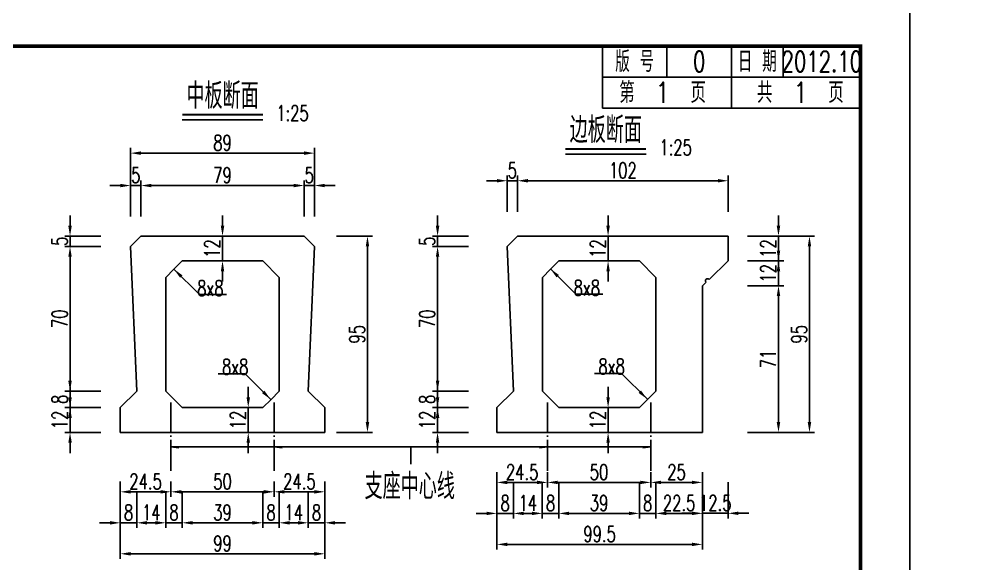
# Model space of a CAD drawing. Header units: millimetres. Extents: x -51 to 12129, y -1309 to -715.
# Drawn here: x 5236.8 to 5424.4, y -1121.9 to -1016.5 of the extents above; entities that cross this region are included whole.
import ezdxf
from ezdxf.enums import TextEntityAlignment as Align

# ---------------------------------------------------------------- set-up
doc = ezdxf.new("R2010")
doc.units = ezdxf.units.MM
doc.header["$LTSCALE"] = 0.25
doc.linetypes.add('ACAD_ISO04W100', pattern=[30, 24, -3, 0, -3])
for name, color, linetype in [('中心线', 3, 'ACAD_ISO04W100'), ('图框', 7, 'Continuous'), ('文字', 7, 'Continuous'), ('标注', 4, 'Continuous'), ('次轮廓线', 7, 'Continuous'), ('轮廓线', 1, 'Continuous')]:
    doc.layers.add(name, color=color, linetype=linetype)
doc.styles.get("Standard").update_dxf_attribs({"font": 'simplex1.shx', "width": 0.7, "bigfont": 'hztxt.shx'})
doc.dimstyles.get("Standard").update_dxf_attribs({"dimscale": 0, "dimtxt": 3, "dimasz": 2, "dimexe": 1, "dimexo": 1, "dimgap": 0.5, "dimtad": 1, "dimdec": 1, "dimzin": 9, "dimdsep": 46, "dimtxsty": 'Standard', "dimcen": 0.5, "dimclrd": 256, "dimclre": 256, "dimclrt": 256, "dimadec": 1, "dimazin": 2, "dimtfac": 1, "dimtdec": 1, "dimtix": 1, "dimtmove": 2, "dimatfit": 3, "dimfxl": 0, "dimtolj": 1, "dimtzin": 0, "dimlwd": -1, "dimlwe": -1, "dimarcsym": 0})
doc.dimstyles.new('比例1：10', dxfattribs={"dimtxt": 3, "dimasz": 2, "dimexe": 1, "dimexo": 2, "dimgap": 0.5, "dimtad": 1, "dimzin": 13, "dimdsep": 46, "dimtxsty": 'Standard', "dimcen": -0.09, "dimclrd": 256, "dimclre": 256, "dimclrt": 7, "dimaunit": 1, "dimadec": 0, "dimazin": 0, "dimtfac": 0.0005, "dimtix": 1, "dimtmove": 2, "dimatfit": 0, "dimldrblk": 'DIM', "dimfxl": 0, "dimtolj": 1, "dimtzin": 13, "dimarcsym": 0})
doc.dimstyles.new('比例：1：25', dxfattribs={"dimscale": 0, "dimtxt": 3, "dimasz": 2, "dimexe": 1, "dimexo": 1, "dimgap": 0.5, "dimtad": 1, "dimdec": 1, "dimlfac": 2.5, "dimzin": 9, "dimdsep": 46, "dimtxsty": 'Standard', "dimcen": 0.5, "dimclrd": 256, "dimclre": 256, "dimclrt": 256, "dimadec": 1, "dimazin": 2, "dimtfac": 1, "dimtdec": 1, "dimtix": 1, "dimtmove": 2, "dimatfit": 3, "dimfxl": 0, "dimtolj": 1, "dimtzin": 0, "dimlwd": -1, "dimlwe": -1, "dimarcsym": 0})

# ---------------------------------------------------------------- blocks, each defined once
blk = doc.blocks.new('*D1290')
at = {"layer": 'Defpoints', "color": 0}
for p in [(5276.17, -1058.45), (5276.17, -1096.45), (5304.24, -1096.45)]:
    blk.add_point(p, dxfattribs=at)
at = {"layer": '标注'}
for p, q in [((5298.24, -1058.45), (5305.24, -1058.45)), ((5304.24, -1060.45), (5304.24, -1094.45)), ((5298.24, -1096.45), (5305.24, -1096.45))]:
    blk.add_line(p, q, dxfattribs=at)
for points in [[(5303.91, -1060.45), (5304.58, -1060.45), (5304.24, -1058.45)], [(5303.91, -1094.45), (5304.58, -1094.45), (5304.24, -1096.45)]]:
    blk.add_solid(points, dxfattribs=at)
at = {"layer": '标注', "insert": (5302.24, -1077.45), "char_height": 3, "attachment_point": 5, "rotation": 90}
blk.add_mtext('\\A1;95', dxfattribs=at)
blk = doc.blocks.new('*D1291')
at = {"layer": 'Defpoints', "color": 0}
for p in [(5273.6, -1058.45), (5276.17, -1058.45), (5273.6, -1063.25)]:
    blk.add_point(p, dxfattribs=at)
at = {"layer": '标注'}
for p, q in [((5276.17, -1056.45), (5276.17, -1054.45)), ((5274.6, -1058.45), (5277.17, -1058.45)), ((5276.17, -1063.25), (5276.17, -1058.45)), ((5274.6, -1063.25), (5277.17, -1063.25)), ((5276.17, -1065.25), (5276.17, -1067.25))]:
    blk.add_line(p, q, dxfattribs=at)
for points in [[(5275.84, -1056.45), (5276.5, -1056.45), (5276.17, -1058.45)], [(5275.84, -1065.25), (5276.5, -1065.25), (5276.17, -1063.25)]]:
    blk.add_solid(points, dxfattribs=at)
at = {"layer": '标注', "insert": (5274.17, -1060.85), "char_height": 3, "attachment_point": 5, "rotation": 90}
blk.add_mtext('\\A1;12', dxfattribs=at)
blk = doc.blocks.new('*D1292')
at = {"layer": 'Defpoints', "color": 0}
for p in [(5278.06, -1091.65), (5278.06, -1096.45), (5281.15, -1096.45)]:
    blk.add_point(p, dxfattribs=at)
at = {"layer": '标注'}
for p, q in [((5281.15, -1089.65), (5281.15, -1087.65)), ((5279.06, -1091.65), (5282.15, -1091.65)), ((5281.15, -1091.65), (5281.15, -1096.45)), ((5279.06, -1096.45), (5282.15, -1096.45)), ((5281.15, -1098.45), (5281.15, -1100.45))]:
    blk.add_line(p, q, dxfattribs=at)
for points in [[(5280.82, -1089.65), (5281.49, -1089.65), (5281.15, -1091.65)], [(5280.82, -1098.45), (5281.49, -1098.45), (5281.15, -1096.45)]]:
    blk.add_solid(points, dxfattribs=at)
at = {"layer": '标注', "insert": (5279.15, -1094.05), "char_height": 3, "attachment_point": 5, "rotation": 90}
blk.add_mtext('\\A1;12', dxfattribs=at)
blk = doc.blocks.new('*D1293')
at = {"layer": 'Defpoints', "color": 0}
for p in [(5348.28, -1058.45), (5350.85, -1058.45), (5348.28, -1063.25)]:
    blk.add_point(p, dxfattribs=at)
at = {"layer": '标注'}
for p, q in [((5350.85, -1056.45), (5350.85, -1054.45)), ((5349.28, -1058.45), (5351.85, -1058.45)), ((5350.85, -1063.25), (5350.85, -1058.45)), ((5349.28, -1063.25), (5351.85, -1063.25)), ((5350.85, -1065.25), (5350.85, -1067.25))]:
    blk.add_line(p, q, dxfattribs=at)
for points in [[(5350.52, -1056.45), (5351.19, -1056.45), (5350.85, -1058.45)], [(5350.52, -1065.25), (5351.19, -1065.25), (5350.85, -1063.25)]]:
    blk.add_solid(points, dxfattribs=at)
at = {"layer": '标注', "insert": (5348.85, -1060.85), "char_height": 3, "attachment_point": 5, "rotation": 90}
blk.add_mtext('\\A1;12', dxfattribs=at)
blk = doc.blocks.new('*D1294')
at = {"layer": 'Defpoints', "color": 0}
for p in [(5347.76, -1091.65), (5347.76, -1096.45), (5350.85, -1096.45)]:
    blk.add_point(p, dxfattribs=at)
at = {"layer": '标注'}
for p, q in [((5350.85, -1089.65), (5350.85, -1087.65)), ((5348.76, -1091.65), (5351.85, -1091.65)), ((5350.85, -1091.65), (5350.85, -1096.45)), ((5348.76, -1096.45), (5351.85, -1096.45)), ((5350.85, -1098.45), (5350.85, -1100.45))]:
    blk.add_line(p, q, dxfattribs=at)
for points in [[(5350.52, -1089.65), (5351.19, -1089.65), (5350.85, -1091.65)], [(5350.52, -1098.45), (5351.19, -1098.45), (5350.85, -1096.45)]]:
    blk.add_solid(points, dxfattribs=at)
at = {"layer": '标注', "insert": (5348.85, -1094.05), "char_height": 3, "attachment_point": 5, "rotation": 90}
blk.add_mtext('\\A1;12', dxfattribs=at)
blk = doc.blocks.new('*D1295')
at = {"layer": 'Defpoints', "color": 0}
for p in [(5374.11, -1058.45), (5369.11, -1096.45), (5389.86, -1096.45)]:
    blk.add_point(p, dxfattribs=at)
at = {"layer": '标注'}
for p, q in [((5383.86, -1058.45), (5390.86, -1058.45)), ((5389.86, -1060.45), (5389.86, -1094.45)), ((5383.86, -1096.45), (5390.86, -1096.45))]:
    blk.add_line(p, q, dxfattribs=at)
for points in [[(5389.52, -1060.45), (5390.19, -1060.45), (5389.86, -1058.45)], [(5389.52, -1094.45), (5390.19, -1094.45), (5389.86, -1096.45)]]:
    blk.add_solid(points, dxfattribs=at)
at = {"layer": '标注', "insert": (5387.86, -1077.45), "char_height": 3, "attachment_point": 5, "rotation": 90}
blk.add_mtext('\\A1;95', dxfattribs=at)
blk = doc.blocks.new('*D1296')
at = {"layer": 'Defpoints', "color": 0}
for p in [(5374.11, -1058.45), (5383.86, -1058.45), (5374.11, -1063.25)]:
    blk.add_point(p, dxfattribs=at)
at = {"layer": '标注'}
for p, q in [((5383.86, -1056.45), (5383.86, -1054.45)), ((5377.86, -1058.45), (5384.86, -1058.45)), ((5383.86, -1063.25), (5383.86, -1058.45)), ((5377.86, -1063.25), (5384.86, -1063.25)), ((5383.86, -1065.25), (5383.86, -1067.25))]:
    blk.add_line(p, q, dxfattribs=at)
for points in [[(5383.52, -1056.45), (5384.19, -1056.45), (5383.86, -1058.45)], [(5383.52, -1065.25), (5384.19, -1065.25), (5383.86, -1063.25)]]:
    blk.add_solid(points, dxfattribs=at)
at = {"layer": '标注', "insert": (5381.86, -1060.85), "char_height": 3, "attachment_point": 5, "rotation": 90}
blk.add_mtext('\\A1;12', dxfattribs=at)
blk = doc.blocks.new('*D1297')
at = {"layer": 'Defpoints', "color": 0}
for p in [(5374.11, -1063.25), (5369.11, -1068.05), (5383.86, -1068.05)]:
    blk.add_point(p, dxfattribs=at)
at = {"layer": '标注'}
for p, q in [((5383.86, -1061.25), (5383.86, -1059.25)), ((5377.86, -1063.25), (5384.86, -1063.25)), ((5383.86, -1063.25), (5383.86, -1068.05)), ((5377.86, -1068.05), (5384.86, -1068.05)), ((5383.86, -1070.05), (5383.86, -1072.05))]:
    blk.add_line(p, q, dxfattribs=at)
for points in [[(5383.52, -1061.25), (5384.19, -1061.25), (5383.86, -1063.25)], [(5383.52, -1070.05), (5384.19, -1070.05), (5383.86, -1068.05)]]:
    blk.add_solid(points, dxfattribs=at)
at = {"layer": '标注', "insert": (5381.86, -1065.65), "char_height": 3, "attachment_point": 5, "rotation": 90}
blk.add_mtext('\\A1;12', dxfattribs=at)
blk = doc.blocks.new('*D1298')
at = {"layer": 'Defpoints', "color": 0}
for p in [(5369.11, -1068.05), (5369.11, -1096.45), (5383.86, -1096.45)]:
    blk.add_point(p, dxfattribs=at)
at = {"layer": '标注'}
for p, q in [((5377.86, -1068.05), (5384.86, -1068.05)), ((5383.86, -1070.05), (5383.86, -1094.45)), ((5377.86, -1096.45), (5384.86, -1096.45))]:
    blk.add_line(p, q, dxfattribs=at)
for points in [[(5383.52, -1070.05), (5384.19, -1070.05), (5383.86, -1068.05)], [(5383.52, -1094.45), (5384.19, -1094.45), (5383.86, -1096.45)]]:
    blk.add_solid(points, dxfattribs=at)
at = {"layer": '标注', "insert": (5381.86, -1082.25), "char_height": 3, "attachment_point": 5, "rotation": 90}
blk.add_mtext('\\A1;71', dxfattribs=at)
blk = doc.blocks.new('*D1299')
at = {"layer": 'Defpoints', "color": 0}
for p in [(5329.31, -1099.24), (5369.11, -1099.24), (5369.11, -1118.13)]:
    blk.add_point(p, dxfattribs=at)
at = {"layer": '标注'}
for p, q in [((5329.31, -1112.13), (5329.31, -1119.13)), ((5369.11, -1112.13), (5369.11, -1119.13)), ((5331.31, -1118.13), (5367.11, -1118.13))]:
    blk.add_line(p, q, dxfattribs=at)
for points in [[(5331.31, -1117.8), (5331.31, -1118.46), (5329.31, -1118.13)], [(5367.11, -1117.8), (5367.11, -1118.46), (5369.11, -1118.13)]]:
    blk.add_solid(points, dxfattribs=at)
at = {"layer": '标注', "insert": (5349.21, -1116.13), "char_height": 3, "attachment_point": 5}
blk.add_mtext('\\A1;99.5', dxfattribs=at)
blk = doc.blocks.new('*D1300')
at = {"layer": 'Defpoints', "color": 0}
for p in [(5374.11, -1066.04), (5369.11, -1099.24), (5374.11, -1112.11)]:
    blk.add_point(p, dxfattribs=at)
at = {"layer": '标注'}
for p, q in [((5369.11, -1106.11), (5369.11, -1113.11)), ((5374.11, -1106.11), (5374.11, -1113.11)), ((5367.11, -1112.11), (5365.11, -1112.11)), ((5369.11, -1112.11), (5374.11, -1112.11)), ((5376.11, -1112.11), (5378.11, -1112.11))]:
    blk.add_line(p, q, dxfattribs=at)
for points in [[(5367.11, -1111.78), (5367.11, -1112.44), (5369.11, -1112.11)], [(5376.11, -1111.78), (5376.11, -1112.44), (5374.11, -1112.11)]]:
    blk.add_solid(points, dxfattribs=at)
at = {"layer": '标注', "insert": (5371.61, -1110.11), "char_height": 3, "attachment_point": 5}
blk.add_mtext('\\A1;12.5', dxfattribs=at)
blk = doc.blocks.new('*D1301')
at = {"layer": 'Defpoints', "color": 0}
for p in [(5360.11, -1091.24), (5369.11, -1099.24), (5360.11, -1112.13)]:
    blk.add_point(p, dxfattribs=at)
at = {"layer": '标注'}
for p, q in [((5360.11, -1106.13), (5360.11, -1113.13)), ((5369.11, -1106.13), (5369.11, -1113.13)), ((5367.11, -1112.13), (5362.11, -1112.13))]:
    blk.add_line(p, q, dxfattribs=at)
for points in [[(5362.11, -1111.8), (5362.11, -1112.46), (5360.11, -1112.13)], [(5367.11, -1111.8), (5367.11, -1112.46), (5369.11, -1112.13)]]:
    blk.add_solid(points, dxfattribs=at)
at = {"layer": '标注', "insert": (5364.61, -1110.13), "char_height": 3, "attachment_point": 5}
blk.add_mtext('\\A1;22.5', dxfattribs=at)
blk = doc.blocks.new('*D1302')
at = {"layer": 'Defpoints', "color": 0}
for p in [(5332.51, -1091.24), (5338.11, -1091.24), (5332.51, -1112.13)]:
    blk.add_point(p, dxfattribs=at)
at = {"layer": '标注'}
for p, q in [((5332.51, -1106.13), (5332.51, -1113.13)), ((5338.11, -1106.13), (5338.11, -1113.13)), ((5336.11, -1112.13), (5334.51, -1112.13))]:
    blk.add_line(p, q, dxfattribs=at)
for points in [[(5334.51, -1111.8), (5334.51, -1112.46), (5332.51, -1112.13)], [(5336.11, -1111.8), (5336.11, -1112.46), (5338.11, -1112.13)]]:
    blk.add_solid(points, dxfattribs=at)
at = {"layer": '标注', "insert": (5335.31, -1110.13), "char_height": 3, "attachment_point": 5}
blk.add_mtext('\\A1;14', dxfattribs=at)
blk = doc.blocks.new('*D1303')
at = {"layer": 'Defpoints', "color": 0}
for p in [(5332.51, -1091.24), (5329.31, -1094.44), (5329.31, -1112.13)]:
    blk.add_point(p, dxfattribs=at)
at = {"layer": '标注'}
for p, q in [((5329.31, -1106.13), (5329.31, -1113.13)), ((5332.51, -1106.13), (5332.51, -1113.13)), ((5327.31, -1112.13), (5325.31, -1112.13)), ((5332.51, -1112.13), (5329.31, -1112.13)), ((5334.51, -1112.13), (5336.51, -1112.13))]:
    blk.add_line(p, q, dxfattribs=at)
for points in [[(5327.31, -1111.8), (5327.31, -1112.46), (5329.31, -1112.13)], [(5334.51, -1111.8), (5334.51, -1112.46), (5332.51, -1112.13)]]:
    blk.add_solid(points, dxfattribs=at)
at = {"layer": '标注', "insert": (5330.91, -1110.13), "char_height": 3, "attachment_point": 5}
blk.add_mtext('\\A1;8', dxfattribs=at)
blk = doc.blocks.new('*D1304')
at = {"layer": 'Defpoints', "color": 0}
for p in [(5338.11, -1091.24), (5341.31, -1094.44), (5341.31, -1112.13)]:
    blk.add_point(p, dxfattribs=at)
at = {"layer": '标注'}
for p, q in [((5338.11, -1106.13), (5338.11, -1113.13)), ((5341.31, -1106.13), (5341.31, -1113.13)), ((5336.11, -1112.13), (5334.11, -1112.13)), ((5338.11, -1112.13), (5341.31, -1112.13)), ((5343.31, -1112.13), (5345.31, -1112.13))]:
    blk.add_line(p, q, dxfattribs=at)
for points in [[(5336.11, -1111.8), (5336.11, -1112.46), (5338.11, -1112.13)], [(5343.31, -1111.8), (5343.31, -1112.46), (5341.31, -1112.13)]]:
    blk.add_solid(points, dxfattribs=at)
at = {"layer": '标注', "insert": (5339.71, -1110.13), "char_height": 3, "attachment_point": 5}
blk.add_mtext('\\A1;8', dxfattribs=at)
blk = doc.blocks.new('*D1305')
at = {"layer": 'Defpoints', "color": 0}
for p in [(5341.31, -1094.44), (5356.91, -1094.44), (5356.91, -1112.13)]:
    blk.add_point(p, dxfattribs=at)
at = {"layer": '标注'}
for p, q in [((5341.31, -1106.13), (5341.31, -1113.13)), ((5356.91, -1106.13), (5356.91, -1113.13)), ((5343.31, -1112.13), (5354.91, -1112.13))]:
    blk.add_line(p, q, dxfattribs=at)
for points in [[(5343.31, -1111.8), (5343.31, -1112.46), (5341.31, -1112.13)], [(5354.91, -1111.8), (5354.91, -1112.46), (5356.91, -1112.13)]]:
    blk.add_solid(points, dxfattribs=at)
at = {"layer": '标注', "insert": (5349.11, -1110.13), "char_height": 3, "attachment_point": 5}
blk.add_mtext('\\A1;39', dxfattribs=at)
blk = doc.blocks.new('*D1306')
at = {"layer": 'Defpoints', "color": 0}
for p in [(5360.11, -1091.24), (5356.91, -1094.44), (5360.11, -1112.13)]:
    blk.add_point(p, dxfattribs=at)
at = {"layer": '标注'}
for p, q in [((5356.91, -1106.13), (5356.91, -1113.13)), ((5360.11, -1106.13), (5360.11, -1113.13)), ((5354.91, -1112.13), (5352.91, -1112.13)), ((5356.91, -1112.13), (5360.11, -1112.13)), ((5362.11, -1112.13), (5364.11, -1112.13))]:
    blk.add_line(p, q, dxfattribs=at)
for points in [[(5354.91, -1111.8), (5354.91, -1112.46), (5356.91, -1112.13)], [(5362.11, -1111.8), (5362.11, -1112.46), (5360.11, -1112.13)]]:
    blk.add_solid(points, dxfattribs=at)
at = {"layer": '标注', "insert": (5358.51, -1110.13), "char_height": 3, "attachment_point": 5}
blk.add_mtext('\\A1;8', dxfattribs=at)
blk = doc.blocks.new('*D1307')
at = {"layer": 'Defpoints', "color": 0}
for p in [(5329.31, -1091.65), (5317.82, -1096.45), (5329.31, -1096.45)]:
    blk.add_point(p, dxfattribs=at)
at = {"layer": '标注'}
for p, q in [((5317.82, -1089.65), (5317.82, -1087.65)), ((5323.82, -1091.65), (5316.82, -1091.65)), ((5317.82, -1091.65), (5317.82, -1096.45)), ((5323.82, -1096.45), (5316.82, -1096.45)), ((5317.82, -1098.45), (5317.82, -1100.45))]:
    blk.add_line(p, q, dxfattribs=at)
for points in [[(5317.49, -1089.65), (5318.16, -1089.65), (5317.82, -1091.65)], [(5317.49, -1098.45), (5318.16, -1098.45), (5317.82, -1096.45)]]:
    blk.add_solid(points, dxfattribs=at)
at = {"layer": '标注', "insert": (5315.82, -1094.05), "char_height": 3, "attachment_point": 5, "rotation": 90}
blk.add_mtext('\\A1;12', dxfattribs=at)
blk = doc.blocks.new('*D1308')
at = {"layer": 'Defpoints', "color": 0}
for p in [(5317.82, -1088.45), (5332.51, -1088.45), (5329.31, -1091.65)]:
    blk.add_point(p, dxfattribs=at)
at = {"layer": '标注'}
for p, q in [((5317.82, -1086.45), (5317.82, -1084.45)), ((5323.82, -1088.45), (5316.82, -1088.45)), ((5317.82, -1091.65), (5317.82, -1088.45)), ((5323.82, -1091.65), (5316.82, -1091.65)), ((5317.82, -1093.65), (5317.82, -1095.65))]:
    blk.add_line(p, q, dxfattribs=at)
for points in [[(5317.49, -1086.45), (5318.16, -1086.45), (5317.82, -1088.45)], [(5317.49, -1093.65), (5318.16, -1093.65), (5317.82, -1091.65)]]:
    blk.add_solid(points, dxfattribs=at)
at = {"layer": '标注', "insert": (5315.82, -1090.05), "char_height": 3, "attachment_point": 5, "rotation": 90}
blk.add_mtext('\\A1;8', dxfattribs=at)
blk = doc.blocks.new('*D1309')
at = {"layer": 'Defpoints', "color": 0}
for p in [(5317.82, -1060.45), (5331.31, -1060.45), (5332.51, -1088.45)]:
    blk.add_point(p, dxfattribs=at)
at = {"layer": '标注'}
for p, q in [((5323.82, -1060.45), (5316.82, -1060.45)), ((5317.82, -1086.45), (5317.82, -1062.45)), ((5323.82, -1088.45), (5316.82, -1088.45))]:
    blk.add_line(p, q, dxfattribs=at)
for points in [[(5317.49, -1062.45), (5318.16, -1062.45), (5317.82, -1060.45)], [(5317.49, -1086.45), (5318.16, -1086.45), (5317.82, -1088.45)]]:
    blk.add_solid(points, dxfattribs=at)
at = {"layer": '标注', "insert": (5315.82, -1074.45), "char_height": 3, "attachment_point": 5, "rotation": 90}
blk.add_mtext('\\A1;70', dxfattribs=at)
blk = doc.blocks.new('*D1310')
at = {"layer": 'Defpoints', "color": 0}
for p in [(5317.82, -1058.45), (5333.31, -1058.45), (5331.31, -1060.45)]:
    blk.add_point(p, dxfattribs=at)
at = {"layer": '标注'}
for p, q in [((5317.82, -1056.45), (5317.82, -1054.45)), ((5323.82, -1058.45), (5316.82, -1058.45)), ((5317.82, -1060.45), (5317.82, -1058.45)), ((5323.82, -1060.45), (5316.82, -1060.45)), ((5317.82, -1062.45), (5317.82, -1064.45))]:
    blk.add_line(p, q, dxfattribs=at)
for points in [[(5317.49, -1056.45), (5318.16, -1056.45), (5317.82, -1058.45)], [(5317.49, -1062.45), (5318.16, -1062.45), (5317.82, -1060.45)]]:
    blk.add_solid(points, dxfattribs=at)
at = {"layer": '标注', "insert": (5315.82, -1059.45), "char_height": 3, "attachment_point": 5, "rotation": 90}
blk.add_mtext('\\A1;5', dxfattribs=at)
blk = doc.blocks.new('*D1311')
at = {"layer": 'Defpoints', "color": 0}
for p in [(5333.31, -1047.72), (5333.31, -1058.45), (5331.31, -1060.45)]:
    blk.add_point(p, dxfattribs=at)
at = {"layer": '标注'}
for p, q in [((5329.31, -1047.72), (5327.31, -1047.72)), ((5331.31, -1053.72), (5331.31, -1046.72)), ((5331.31, -1047.72), (5333.31, -1047.72)), ((5333.31, -1053.72), (5333.31, -1046.72)), ((5335.31, -1047.72), (5337.31, -1047.72))]:
    blk.add_line(p, q, dxfattribs=at)
for points in [[(5329.31, -1047.39), (5329.31, -1048.06), (5331.31, -1047.72)], [(5335.31, -1047.39), (5335.31, -1048.06), (5333.31, -1047.72)]]:
    blk.add_solid(points, dxfattribs=at)
at = {"layer": '标注', "insert": (5332.31, -1045.72), "char_height": 3, "attachment_point": 5}
blk.add_mtext('\\A1;5', dxfattribs=at)
blk = doc.blocks.new('*D1312')
at = {"layer": 'Defpoints', "color": 0}
for p in [(5374.11, -1047.72), (5374.11, -1058.45), (5333.31, -1074.93)]:
    blk.add_point(p, dxfattribs=at)
at = {"layer": '标注'}
for p, q in [((5333.31, -1053.72), (5333.31, -1046.72)), ((5335.31, -1047.72), (5372.11, -1047.72)), ((5374.11, -1053.72), (5374.11, -1046.72))]:
    blk.add_line(p, q, dxfattribs=at)
for points in [[(5335.31, -1047.39), (5335.31, -1048.06), (5333.31, -1047.72)], [(5372.11, -1047.39), (5372.11, -1048.06), (5374.11, -1047.72)]]:
    blk.add_solid(points, dxfattribs=at)
at = {"layer": '标注', "insert": (5353.71, -1045.72), "char_height": 3, "attachment_point": 5}
blk.add_mtext('\\A1;102', dxfattribs=at)
blk = doc.blocks.new('*D1313')
at = {"layer": 'Defpoints', "color": 0}
for p in [(5256.37, -1097.55), (5295.97, -1097.55), (5295.97, -1119.95)]:
    blk.add_point(p, dxfattribs=at)
at = {"layer": '标注'}
for p, q in [((5256.37, -1113.95), (5256.37, -1120.95)), ((5295.97, -1113.95), (5295.97, -1120.95)), ((5258.37, -1119.95), (5293.97, -1119.95))]:
    blk.add_line(p, q, dxfattribs=at)
for points in [[(5258.37, -1119.62), (5258.37, -1120.29), (5256.37, -1119.95)], [(5293.97, -1119.62), (5293.97, -1120.29), (5295.97, -1119.95)]]:
    blk.add_solid(points, dxfattribs=at)
at = {"layer": '标注', "insert": (5276.17, -1117.95), "char_height": 3, "attachment_point": 5}
blk.add_mtext('\\A1;99', dxfattribs=at)
blk = doc.blocks.new('*D1314')
at = {"layer": 'Defpoints', "color": 0}
for p in [(5259.57, -1094.35), (5256.37, -1102.35), (5259.57, -1113.95)]:
    blk.add_point(p, dxfattribs=at)
at = {"layer": '标注'}
for p, q in [((5256.37, -1107.95), (5256.37, -1114.95)), ((5259.57, -1107.95), (5259.57, -1114.95)), ((5254.37, -1113.95), (5252.37, -1113.95)), ((5256.37, -1113.95), (5259.57, -1113.95)), ((5261.57, -1113.95), (5263.57, -1113.95))]:
    blk.add_line(p, q, dxfattribs=at)
for points in [[(5254.37, -1113.62), (5254.37, -1114.29), (5256.37, -1113.95)], [(5261.57, -1113.62), (5261.57, -1114.29), (5259.57, -1113.95)]]:
    blk.add_solid(points, dxfattribs=at)
at = {"layer": '标注', "insert": (5257.97, -1111.95), "char_height": 3, "attachment_point": 5}
blk.add_mtext('\\A1;8', dxfattribs=at)
blk = doc.blocks.new('*D1315')
at = {"layer": 'Defpoints', "color": 0}
for p in [(5259.57, -1094.35), (5265.17, -1094.35), (5265.17, -1113.95)]:
    blk.add_point(p, dxfattribs=at)
at = {"layer": '标注'}
for p, q in [((5259.57, -1107.95), (5259.57, -1114.95)), ((5265.17, -1107.95), (5265.17, -1114.95)), ((5261.57, -1113.95), (5263.17, -1113.95))]:
    blk.add_line(p, q, dxfattribs=at)
for points in [[(5261.57, -1113.62), (5261.57, -1114.29), (5259.57, -1113.95)], [(5263.17, -1113.62), (5263.17, -1114.29), (5265.17, -1113.95)]]:
    blk.add_solid(points, dxfattribs=at)
at = {"layer": '标注', "insert": (5262.37, -1111.95), "char_height": 3, "attachment_point": 5}
blk.add_mtext('\\A1;14', dxfattribs=at)
blk = doc.blocks.new('*D1316')
at = {"layer": 'Defpoints', "color": 0}
for p in [(5265.17, -1094.35), (5268.37, -1097.55), (5268.37, -1113.95)]:
    blk.add_point(p, dxfattribs=at)
at = {"layer": '标注'}
for p, q in [((5265.17, -1107.95), (5265.17, -1114.95)), ((5268.37, -1107.95), (5268.37, -1114.95)), ((5263.17, -1113.95), (5261.17, -1113.95)), ((5265.17, -1113.95), (5268.37, -1113.95)), ((5270.37, -1113.95), (5272.37, -1113.95))]:
    blk.add_line(p, q, dxfattribs=at)
for points in [[(5263.17, -1113.62), (5263.17, -1114.29), (5265.17, -1113.95)], [(5270.37, -1113.62), (5270.37, -1114.29), (5268.37, -1113.95)]]:
    blk.add_solid(points, dxfattribs=at)
at = {"layer": '标注', "insert": (5266.77, -1111.95), "char_height": 3, "attachment_point": 5}
blk.add_mtext('\\A1;8', dxfattribs=at)
blk = doc.blocks.new('*D1317')
at = {"layer": 'Defpoints', "color": 0}
for p in [(5268.37, -1097.55), (5283.97, -1097.55), (5283.97, -1113.95)]:
    blk.add_point(p, dxfattribs=at)
at = {"layer": '标注'}
for p, q in [((5268.37, -1107.95), (5268.37, -1114.95)), ((5283.97, -1107.95), (5283.97, -1114.95)), ((5270.37, -1113.95), (5281.97, -1113.95))]:
    blk.add_line(p, q, dxfattribs=at)
for points in [[(5270.37, -1113.62), (5270.37, -1114.29), (5268.37, -1113.95)], [(5281.97, -1113.62), (5281.97, -1114.29), (5283.97, -1113.95)]]:
    blk.add_solid(points, dxfattribs=at)
at = {"layer": '标注', "insert": (5276.17, -1111.95), "char_height": 3, "attachment_point": 5}
blk.add_mtext('\\A1;39', dxfattribs=at)
blk = doc.blocks.new('*D1318')
at = {"layer": 'Defpoints', "color": 0}
for p in [(5287.17, -1094.35), (5283.97, -1097.55), (5287.17, -1113.95)]:
    blk.add_point(p, dxfattribs=at)
at = {"layer": '标注'}
for p, q in [((5283.97, -1107.95), (5283.97, -1114.95)), ((5287.17, -1107.95), (5287.17, -1114.95)), ((5281.97, -1113.95), (5279.97, -1113.95)), ((5283.97, -1113.95), (5287.17, -1113.95)), ((5289.17, -1113.95), (5291.17, -1113.95))]:
    blk.add_line(p, q, dxfattribs=at)
for points in [[(5281.97, -1113.62), (5281.97, -1114.29), (5283.97, -1113.95)], [(5289.17, -1113.62), (5289.17, -1114.29), (5287.17, -1113.95)]]:
    blk.add_solid(points, dxfattribs=at)
at = {"layer": '标注', "insert": (5285.57, -1111.95), "char_height": 3, "attachment_point": 5}
blk.add_mtext('\\A1;8', dxfattribs=at)
blk = doc.blocks.new('*D1319')
at = {"layer": 'Defpoints', "color": 0}
for p in [(5287.17, -1094.35), (5292.77, -1094.35), (5292.77, -1113.95)]:
    blk.add_point(p, dxfattribs=at)
at = {"layer": '标注'}
for p, q in [((5287.17, -1107.95), (5287.17, -1114.95)), ((5292.77, -1107.95), (5292.77, -1114.95)), ((5289.17, -1113.95), (5290.77, -1113.95))]:
    blk.add_line(p, q, dxfattribs=at)
for points in [[(5289.17, -1113.62), (5289.17, -1114.29), (5287.17, -1113.95)], [(5290.77, -1113.62), (5290.77, -1114.29), (5292.77, -1113.95)]]:
    blk.add_solid(points, dxfattribs=at)
at = {"layer": '标注', "insert": (5289.97, -1111.95), "char_height": 3, "attachment_point": 5}
blk.add_mtext('\\A1;14', dxfattribs=at)
blk = doc.blocks.new('*D1320')
at = {"layer": 'Defpoints', "color": 0}
for p in [(5292.77, -1094.35), (5295.97, -1097.55), (5295.97, -1113.95)]:
    blk.add_point(p, dxfattribs=at)
at = {"layer": '标注'}
for p, q in [((5292.77, -1107.95), (5292.77, -1114.95)), ((5295.97, -1107.95), (5295.97, -1114.95)), ((5290.77, -1113.95), (5288.77, -1113.95)), ((5292.77, -1113.95), (5295.97, -1113.95)), ((5297.97, -1113.95), (5299.97, -1113.95))]:
    blk.add_line(p, q, dxfattribs=at)
for points in [[(5290.77, -1113.62), (5290.77, -1114.29), (5292.77, -1113.95)], [(5297.97, -1113.62), (5297.97, -1114.29), (5295.97, -1113.95)]]:
    blk.add_solid(points, dxfattribs=at)
at = {"layer": '标注', "insert": (5294.37, -1111.95), "char_height": 3, "attachment_point": 5}
blk.add_mtext('\\A1;8', dxfattribs=at)
blk = doc.blocks.new('*D1321')
at = {"layer": 'Defpoints', "color": 0}
for p in [(5246.63, -1058.45), (5260.37, -1058.45), (5258.37, -1060.45)]:
    blk.add_point(p, dxfattribs=at)
at = {"layer": '标注'}
for p, q in [((5246.63, -1056.45), (5246.63, -1054.45)), ((5252.63, -1058.45), (5245.63, -1058.45)), ((5246.63, -1060.45), (5246.63, -1058.45)), ((5252.63, -1060.45), (5245.63, -1060.45)), ((5246.63, -1062.45), (5246.63, -1064.45))]:
    blk.add_line(p, q, dxfattribs=at)
for points in [[(5246.3, -1056.45), (5246.97, -1056.45), (5246.63, -1058.45)], [(5246.3, -1062.45), (5246.97, -1062.45), (5246.63, -1060.45)]]:
    blk.add_solid(points, dxfattribs=at)
at = {"layer": '标注', "insert": (5244.63, -1059.45), "char_height": 3, "attachment_point": 5, "rotation": 90}
blk.add_mtext('\\A1;5', dxfattribs=at)
blk = doc.blocks.new('*D1322')
at = {"layer": 'Defpoints', "color": 0}
for p in [(5258.37, -1060.45), (5246.63, -1088.45), (5259.57, -1088.45)]:
    blk.add_point(p, dxfattribs=at)
at = {"layer": '标注'}
for p, q in [((5252.63, -1060.45), (5245.63, -1060.45)), ((5246.63, -1062.45), (5246.63, -1086.45)), ((5252.63, -1088.45), (5245.63, -1088.45))]:
    blk.add_line(p, q, dxfattribs=at)
for points in [[(5246.3, -1062.45), (5246.97, -1062.45), (5246.63, -1060.45)], [(5246.3, -1086.45), (5246.97, -1086.45), (5246.63, -1088.45)]]:
    blk.add_solid(points, dxfattribs=at)
at = {"layer": '标注', "insert": (5244.63, -1074.45), "char_height": 3, "attachment_point": 5, "rotation": 90}
blk.add_mtext('\\A1;70', dxfattribs=at)
blk = doc.blocks.new('*D1323')
at = {"layer": 'Defpoints', "color": 0}
for p in [(5246.63, -1088.45), (5259.57, -1088.45), (5256.37, -1091.65)]:
    blk.add_point(p, dxfattribs=at)
at = {"layer": '标注'}
for p, q in [((5246.63, -1086.45), (5246.63, -1084.45)), ((5252.63, -1088.45), (5245.63, -1088.45)), ((5246.63, -1091.65), (5246.63, -1088.45)), ((5252.63, -1091.65), (5245.63, -1091.65)), ((5246.63, -1093.65), (5246.63, -1095.65))]:
    blk.add_line(p, q, dxfattribs=at)
for points in [[(5246.3, -1086.45), (5246.97, -1086.45), (5246.63, -1088.45)], [(5246.3, -1093.65), (5246.97, -1093.65), (5246.63, -1091.65)]]:
    blk.add_solid(points, dxfattribs=at)
at = {"layer": '标注', "insert": (5244.63, -1090.05), "char_height": 3, "attachment_point": 5, "rotation": 90}
blk.add_mtext('\\A1;8', dxfattribs=at)
blk = doc.blocks.new('*D1324')
at = {"layer": 'Defpoints', "color": 0}
for p in [(5256.37, -1091.65), (5246.63, -1096.45), (5256.37, -1096.45)]:
    blk.add_point(p, dxfattribs=at)
at = {"layer": '标注'}
for p, q in [((5246.63, -1089.65), (5246.63, -1087.65)), ((5252.63, -1091.65), (5245.63, -1091.65)), ((5246.63, -1091.65), (5246.63, -1096.45)), ((5252.63, -1096.45), (5245.63, -1096.45)), ((5246.63, -1098.45), (5246.63, -1100.45))]:
    blk.add_line(p, q, dxfattribs=at)
for points in [[(5246.3, -1089.65), (5246.97, -1089.65), (5246.63, -1091.65)], [(5246.3, -1098.45), (5246.97, -1098.45), (5246.63, -1096.45)]]:
    blk.add_solid(points, dxfattribs=at)
at = {"layer": '标注', "insert": (5244.63, -1094.05), "char_height": 3, "attachment_point": 5, "rotation": 90}
blk.add_mtext('\\A1;12', dxfattribs=at)
blk = doc.blocks.new('*D1325')
at = {"layer": 'Defpoints', "color": 0}
for p in [(5260.37, -1048.65), (5260.37, -1058.45), (5258.37, -1060.45)]:
    blk.add_point(p, dxfattribs=at)
at = {"layer": '标注'}
for p, q in [((5258.37, -1054.65), (5258.37, -1047.65)), ((5260.37, -1054.65), (5260.37, -1047.65)), ((5256.37, -1048.65), (5254.37, -1048.65)), ((5258.37, -1048.65), (5260.37, -1048.65)), ((5262.37, -1048.65), (5264.37, -1048.65))]:
    blk.add_line(p, q, dxfattribs=at)
for points in [[(5256.37, -1048.32), (5256.37, -1048.99), (5258.37, -1048.65)], [(5262.37, -1048.32), (5262.37, -1048.99), (5260.37, -1048.65)]]:
    blk.add_solid(points, dxfattribs=at)
at = {"layer": '标注', "insert": (5259.37, -1046.65), "char_height": 3, "attachment_point": 5}
blk.add_mtext('\\A1;5', dxfattribs=at)
blk = doc.blocks.new('*D1326')
at = {"layer": 'Defpoints', "color": 0}
for p in [(5291.97, -1048.65), (5260.37, -1058.45), (5291.97, -1058.45)]:
    blk.add_point(p, dxfattribs=at)
at = {"layer": '标注'}
for p, q in [((5260.37, -1054.65), (5260.37, -1047.65)), ((5291.97, -1054.65), (5291.97, -1047.65)), ((5262.37, -1048.65), (5289.97, -1048.65))]:
    blk.add_line(p, q, dxfattribs=at)
for points in [[(5262.37, -1048.32), (5262.37, -1048.99), (5260.37, -1048.65)], [(5289.97, -1048.32), (5289.97, -1048.99), (5291.97, -1048.65)]]:
    blk.add_solid(points, dxfattribs=at)
at = {"layer": '标注', "insert": (5276.17, -1046.65), "char_height": 3, "attachment_point": 5}
blk.add_mtext('\\A1;79', dxfattribs=at)
blk = doc.blocks.new('*D1327')
at = {"layer": 'Defpoints', "color": 0}
for p in [(5293.97, -1048.65), (5291.97, -1058.45), (5293.97, -1060.45)]:
    blk.add_point(p, dxfattribs=at)
at = {"layer": '标注'}
for p, q in [((5291.97, -1054.65), (5291.97, -1047.65)), ((5293.97, -1054.65), (5293.97, -1047.65)), ((5289.97, -1048.65), (5287.97, -1048.65)), ((5291.97, -1048.65), (5293.97, -1048.65)), ((5295.97, -1048.65), (5297.97, -1048.65))]:
    blk.add_line(p, q, dxfattribs=at)
for points in [[(5289.97, -1048.32), (5289.97, -1048.98), (5291.97, -1048.65)], [(5295.97, -1048.32), (5295.97, -1048.98), (5293.97, -1048.65)]]:
    blk.add_solid(points, dxfattribs=at)
at = {"layer": '标注', "insert": (5292.97, -1046.65), "char_height": 3, "attachment_point": 5}
blk.add_mtext('\\A1;5', dxfattribs=at)
blk = doc.blocks.new('*D1328')
at = {"layer": 'Defpoints', "color": 0}
for p in [(5258.37, -1042.38), (5258.37, -1060.45), (5293.97, -1060.45)]:
    blk.add_point(p, dxfattribs=at)
at = {"layer": '标注'}
for p, q in [((5258.37, -1048.38), (5258.37, -1041.38)), ((5291.97, -1042.38), (5260.37, -1042.38)), ((5293.97, -1048.38), (5293.97, -1041.38))]:
    blk.add_line(p, q, dxfattribs=at)
for points in [[(5260.37, -1042.04), (5260.37, -1042.71), (5258.37, -1042.38)], [(5291.97, -1042.04), (5291.97, -1042.71), (5293.97, -1042.38)]]:
    blk.add_solid(points, dxfattribs=at)
at = {"layer": '标注', "insert": (5276.17, -1040.38), "char_height": 3, "attachment_point": 5}
blk.add_mtext('\\A1;89', dxfattribs=at)
blk = doc.blocks.new('*D1794')
at = {"layer": 'Defpoints', "color": 0}
for p in [(1756.54, -1110.45), (8019.91, -1110.45), (8028.04, -1115.45)]:
    blk.add_point(p, dxfattribs=at)
at = {"layer": '标注', "lineweight": -2}
for p, q in [((8019.91, -1108.45), (8019.91, -1106.45)), ((8013.91, -1110.45), (8020.91, -1110.45)), ((8019.91, -1115.45), (8019.91, -1110.45)), ((8025.91, -1115.45), (8018.91, -1115.45)), ((8019.91, -1117.45), (8019.91, -1119.45))]:
    blk.add_line(p, q, dxfattribs=at)
at = {"layer": '标注'}
for points in [[(8019.58, -1108.45), (8020.25, -1108.45), (8019.91, -1110.45)], [(8019.58, -1117.45), (8020.25, -1117.45), (8019.91, -1115.45)]]:
    blk.add_solid(points, dxfattribs=at)
at = {"layer": '标注', "color": 7, "insert": (8017.91, -1112.95), "char_height": 3, "attachment_point": 5, "rotation": 90}
blk.add_mtext('\\A1;5', dxfattribs=at)
blk = doc.blocks.new('DIM')
blk.add_lwpolyline([(-1, -0.1, 0.2, 0, 0), (0, 0, 0, 0, 0)], format="xyseb")
blk = doc.blocks.new('series')
at = {"width": 0.75}
for tag, height, p in [('页码', 4, (-35, -19)), ('图名', 5, (-220, -282)), ('图号', 5, (-20, -282))]:
    blk.add_attdef(tag, text='', height=height, dxfattribs=at).set_placement(p, align=Align.MIDDLE_CENTER)
blk = doc.blocks.new('*D2209')
at = {"layer": 'Defpoints', "color": 0}
for p in [(5256.37, -1096.45), (5266.17, -1101.34), (5256.37, -1107.95)]:
    blk.add_point(p, dxfattribs=at)
at = {"layer": '标注'}
for p, q in [((5256.37, -1105.95), (5256.37, -1108.95)), ((5266.17, -1105.95), (5266.17, -1108.95)), ((5264.17, -1107.95), (5258.37, -1107.95))]:
    blk.add_line(p, q, dxfattribs=at)
for points in [[(5258.37, -1107.62), (5258.37, -1108.29), (5256.37, -1107.95)], [(5264.17, -1107.62), (5264.17, -1108.29), (5266.17, -1107.95)]]:
    blk.add_solid(points, dxfattribs=at)
at = {"layer": '标注', "insert": (5261.27, -1105.95), "char_height": 3, "attachment_point": 5}
blk.add_mtext('\\A1;24.5', dxfattribs=at)
blk = doc.blocks.new('*D2210')
at = {"layer": 'Defpoints', "color": 0}
for p in [(5266.17, -1103.92), (5286.17, -1103.92), (5286.17, -1107.95)]:
    blk.add_point(p, dxfattribs=at)
at = {"layer": '标注'}
for p, q in [((5266.17, -1105.95), (5266.17, -1108.95)), ((5286.17, -1105.95), (5286.17, -1108.95)), ((5268.17, -1107.95), (5284.17, -1107.95))]:
    blk.add_line(p, q, dxfattribs=at)
for points in [[(5268.17, -1107.62), (5268.17, -1108.29), (5266.17, -1107.95)], [(5284.17, -1107.62), (5284.17, -1108.29), (5286.17, -1107.95)]]:
    blk.add_solid(points, dxfattribs=at)
at = {"layer": '标注', "insert": (5276.17, -1105.95), "char_height": 3, "attachment_point": 5}
blk.add_mtext('\\A1;50', dxfattribs=at)
blk = doc.blocks.new('*D2211')
at = {"layer": 'Defpoints', "color": 0}
for p in [(5295.97, -1096.45), (5286.17, -1103.92), (5295.97, -1107.95)]:
    blk.add_point(p, dxfattribs=at)
at = {"layer": '标注'}
for p, q in [((5286.17, -1105.95), (5286.17, -1108.95)), ((5295.97, -1105.95), (5295.97, -1108.95)), ((5288.17, -1107.95), (5293.97, -1107.95))]:
    blk.add_line(p, q, dxfattribs=at)
for points in [[(5288.17, -1107.62), (5288.17, -1108.29), (5286.17, -1107.95)], [(5293.97, -1107.62), (5293.97, -1108.29), (5295.97, -1107.95)]]:
    blk.add_solid(points, dxfattribs=at)
at = {"layer": '标注', "insert": (5291.07, -1105.95), "char_height": 3, "attachment_point": 5}
blk.add_mtext('\\A1;24.5', dxfattribs=at)
blk = doc.blocks.new('*D2212')
at = {"layer": 'Defpoints', "color": 0}
for p in [(5329.31, -1096.45), (5339.11, -1096.45), (5339.11, -1106.13)]:
    blk.add_point(p, dxfattribs=at)
at = {"layer": '标注'}
for p, q in [((5329.31, -1104.13), (5329.31, -1107.13)), ((5339.11, -1104.13), (5339.11, -1107.13)), ((5331.31, -1106.13), (5337.11, -1106.13))]:
    blk.add_line(p, q, dxfattribs=at)
for points in [[(5331.31, -1105.8), (5331.31, -1106.46), (5329.31, -1106.13)], [(5337.11, -1105.8), (5337.11, -1106.46), (5339.11, -1106.13)]]:
    blk.add_solid(points, dxfattribs=at)
at = {"layer": '标注', "insert": (5334.21, -1104.13), "char_height": 3, "attachment_point": 5}
blk.add_mtext('\\A1;24.5', dxfattribs=at)
blk = doc.blocks.new('*D2213')
at = {"layer": 'Defpoints', "color": 0}
for p in [(5339.11, -1096.45), (5359.11, -1096.45), (5359.11, -1106.13)]:
    blk.add_point(p, dxfattribs=at)
at = {"layer": '标注'}
for p, q in [((5339.11, -1104.13), (5339.11, -1107.13)), ((5359.11, -1104.13), (5359.11, -1107.13)), ((5341.11, -1106.13), (5357.11, -1106.13))]:
    blk.add_line(p, q, dxfattribs=at)
for points in [[(5341.11, -1105.8), (5341.11, -1106.46), (5339.11, -1106.13)], [(5357.11, -1105.8), (5357.11, -1106.46), (5359.11, -1106.13)]]:
    blk.add_solid(points, dxfattribs=at)
at = {"layer": '标注', "insert": (5349.11, -1104.13), "char_height": 3, "attachment_point": 5}
blk.add_mtext('\\A1;50', dxfattribs=at)
blk = doc.blocks.new('*D2214')
at = {"layer": 'Defpoints', "color": 0}
for p in [(5359.11, -1096.45), (5369.11, -1096.45), (5369.11, -1106.13)]:
    blk.add_point(p, dxfattribs=at)
at = {"layer": '标注'}
for p, q in [((5359.11, -1104.13), (5359.11, -1107.13)), ((5369.11, -1104.13), (5369.11, -1107.13)), ((5361.11, -1106.13), (5367.11, -1106.13))]:
    blk.add_line(p, q, dxfattribs=at)
for points in [[(5361.11, -1105.8), (5361.11, -1106.46), (5359.11, -1106.13)], [(5367.11, -1105.8), (5367.11, -1106.46), (5369.11, -1106.13)]]:
    blk.add_solid(points, dxfattribs=at)
at = {"layer": '标注', "insert": (5364.11, -1104.13), "char_height": 3, "attachment_point": 5}
blk.add_mtext('\\A1;25', dxfattribs=at)
blk = doc.blocks.new('123')
at = {"layer": '图框', "color": 2}
blk.add_lwpolyline([(369.33, -1011.65), (369.33, -714.65), (-50.67, -714.65), (-50.67, -1011.65)], close=True, dxfattribs=at)

msp = doc.modelspace()

# ---------------------------------------------------------------- linework, layer by layer
at = {"const_width": 0.7}
msp.add_lwpolyline([(5399.75412, -1021.65472), (5019.75412, -1021.65472), (5019.75412, -1298.65472), (5399.75412, -1298.65472), (5399.75412, -1021.65472)], dxfattribs=at)
at = {"layer": '中心线'}
for p, q in [((5266.16929, -1103.91711), (5266.16929, -1090.62942)), ((5286.16929, -1103.91711), (5286.16929, -1090.62942)), ((5339.1149, -1103.91711), (5339.1149, -1090.62942)), ((5359.1149, -1103.91711), (5359.1149, -1090.62942))]:
    msp.add_line(p, q, dxfattribs=at)
at = {"layer": '文字'}
for p, q in [((5268.36293, -1035.94748), (5284.0086, -1035.94748)), ((5342.57991, -1042.57276), (5358.22558, -1042.57276))]:
    msp.add_line(p, q, dxfattribs=at)
at = {"layer": '文字', "const_width": 0.4}
for points in [[(5268.36293, -1034.94748), (5284.0086, -1034.94748)], [(5342.57991, -1041.57276), (5358.22558, -1041.57276)]]:
    msp.add_lwpolyline(points, dxfattribs=at)
at = {"layer": '标注'}
for p, q in [((5266.16929, -1099.21258), (5359.1149, -1099.21258)), ((5266.16929, -1099.21258), (5267.68931, -1099.4262)), ((5286.16929, -1099.21258), (5287.68931, -1099.4262)), ((5312.6421, -1099.21258), (5312.6421, -1102.58365)), ((5339.1149, -1099.21258), (5337.59488, -1099.4262)), ((5359.1149, -1099.21258), (5357.59488, -1099.4262))]:
    msp.add_line(p, q, dxfattribs=at)
at = {"layer": '次轮廓线'}
for p, q in [((5349.75412, -1033.65472), (5349.75412, -1021.65472)), ((5362.25412, -1027.65472), (5362.25412, -1021.65472)), ((5374.75412, -1027.65472), (5374.75412, -1021.65472)), ((5384.75412, -1027.65472), (5384.75412, -1021.65472)), ((5349.75412, -1027.65472), (5399.75412, -1027.65472)), ((5374.75412, -1033.65472), (5374.75412, -1027.65472)), ((5349.75412, -1033.65472), (5399.75412, -1033.65472)), ((5268.36937, -1063.25374), (5266.76932, -1064.85372)), ((5283.96933, -1063.25374), (5268.36937, -1063.25374)), ((5287.16932, -1066.45374), (5283.96933, -1063.25374)), ((5341.31494, -1063.25373), (5339.71492, -1064.85375)), ((5356.9149, -1063.25375), (5341.31494, -1063.25373)), ((5360.11493, -1066.45374), (5356.9149, -1063.25375)), ((5266.76932, -1064.85372), (5265.1693, -1066.45374)), ((5339.71492, -1064.85375), (5338.11491, -1066.45374)), ((5265.1693, -1066.45374), (5265.16926, -1088.45374)), ((5287.16932, -1088.45374), (5287.16932, -1066.45374)), ((5338.11491, -1066.45374), (5338.11491, -1088.45377)), ((5360.11493, -1088.45375), (5360.11493, -1066.45374)), ((5265.16926, -1088.45374), (5268.36929, -1091.65374)), ((5285.56931, -1090.05376), (5287.16932, -1088.45374)), ((5338.11491, -1088.45377), (5341.3149, -1091.65375)), ((5358.51492, -1090.05373), (5360.11493, -1088.45375)), ((5283.96929, -1091.65374), (5285.56931, -1090.05376)), ((5356.9149, -1091.65375), (5358.51492, -1090.05373)), ((5268.36929, -1091.65374), (5283.96929, -1091.65374)), ((5341.3149, -1091.65375), (5356.9149, -1091.65375))]:
    msp.add_line(p, q, dxfattribs=at)
at = {"layer": '轮廓线'}
for p, q in [((5258.3693, -1060.45376), (5260.36929, -1058.45373)), ((5260.36929, -1058.45373), (5291.9693, -1058.45377)), ((5291.9693, -1058.45377), (5293.96929, -1060.45376)), ((5331.3149, -1060.45375), (5333.3149, -1058.45374)), ((5333.3149, -1058.45374), (5374.1149, -1058.45376)), ((5374.1149, -1058.45376), (5374.1149, -1063.25376)), ((5259.5693, -1088.45376), (5258.3693, -1060.45376)), ((5293.96929, -1060.45376), (5292.76929, -1088.45376)), ((5332.51491, -1088.45373), (5331.3149, -1060.45375)), ((5374.1149, -1063.25376), (5370.40872, -1066.8117)), ((5369.82108, -1067.37584), (5369.1149, -1068.05377)), ((5369.1149, -1068.05374), (5369.11493, -1096.45374)), ((5256.3693, -1091.65374), (5259.5693, -1088.45376)), ((5292.76929, -1088.45376), (5295.96928, -1091.65376)), ((5329.31491, -1091.65375), (5332.51491, -1088.45373)), ((5256.3693, -1096.45373), (5256.3693, -1091.65374)), ((5295.96928, -1091.65376), (5295.96928, -1096.45375)), ((5329.31491, -1096.45376), (5329.31491, -1091.65375)), ((5295.96928, -1096.45375), (5256.36927, -1096.45375)), ((5369.11493, -1096.45374), (5329.31491, -1096.45376))]:
    msp.add_line(p, q, dxfattribs=at)
msp.add_arc((5370.1149, -1067.09377), 0.4073, 43.8308789, 223.8308789, dxfattribs=at)

# ---------------------------------------------------------------- block references
ref = msp.add_blockref('series', (5409.75412, -1011.65472))
ref.add_attrib('页码', '第  1  页    共  1  页', dxfattribs={"height": 4, "width": 0.75}).set_placement((5374.75412, -1030.65472), align=Align.MIDDLE_CENTER)
at = {"layer": '标注'}
for p in [(5040, -297), (5460, -297)]:
    msp.add_blockref('123', p, dxfattribs=at)

# ---------------------------------------------------------------- texts
at = {"width": 0.7}
for p in [(5276.38398, -1070.01162), (5349.30207, -1069.94811)]:
    msp.add_text('8x8', height=3, dxfattribs=at).set_placement(p, align=Align.RIGHT)
for p in [(5276.05671, -1085.23803), (5348.9748, -1085.17452)]:
    msp.add_text('8x8', height=3, dxfattribs=at).set_placement(p)
at = {"layer": '文字', "width": 0.7}
for s, height, p in [('版 号', 4, (5356.00412, -1024.65472)), ('0', 4, (5368.50412, -1024.65472)), ('日 期', 4, (5379.75412, -1024.65472)), ('2012.10', 4, (5392.25412, -1024.65472)), ('中板断面', 5, (5276.18593, -1031.27734)), ('1:25', 3, (5289.72288, -1034.64839)), ('边板断面', 5, (5350.40291, -1037.90262)), ('1:25', 3, (5363.93986, -1041.27367)), ('支座中心线', 5, (5312.42879, -1106.89195))]:
    msp.add_text(s, height=height, dxfattribs=at).set_placement(p, align=Align.MIDDLE_CENTER)

# ---------------------------------------------------------------- dimensions: what is measured, and where the dimension line sits
at = {"layer": '标注'}
for base, p1, p2, override, picture, middle in [((5258.3693, -1042.37762), (5293.96929, -1060.45376), (5258.3693, -1060.45376), {"dimscale": 1}, '*D1328', (5276.16929, -1040.37762)), ((5333.3149, -1047.72472), (5331.3149, -1060.45375), (5333.3149, -1058.45374), {"dimscale": 1}, '*D1311', (5332.3149, -1045.72472)), ((5374.1149, -1047.72472), (5333.3149, -1074.92667), (5374.1149, -1058.45374), {"dimscale": 1}, '*D1312', (5353.7149, -1045.72472)), ((5260.36929, -1048.65453), (5258.3693, -1060.45376), (5260.36929, -1058.45373), {"dimscale": 1}, '*D1325', (5259.36929, -1046.65453)), ((5291.9693, -1048.65453), (5260.36929, -1058.45373), (5291.9693, -1058.45377), {"dimscale": 1}, '*D1326', (5276.16929, -1046.65453)), ((5293.96929, -1048.64911), (5291.9693, -1058.45373), (5293.96929, -1060.45376), {"dimscale": 1}, '*D1327', (5292.9693, -1046.64911)), ((5374.1149, -1112.10846), (5369.11493, -1099.23845), (5374.1149, -1066.03848), {"dimscale": 1}, '*D1300', (5371.61492, -1110.10846)), ((5329.31491, -1112.13104), (5332.51491, -1091.23844), (5329.31491, -1094.43846), {"dimscale": 1}, '*D1303', (5330.91491, -1110.13104)), ((5332.51491, -1112.13104), (5338.11491, -1091.23848), (5332.51491, -1091.23844), {"dimscale": 1}, '*D1302', (5335.31491, -1110.13104)), ((5341.3149, -1112.13104), (5338.11491, -1091.23848), (5341.3149, -1094.43846), {"dimscale": 1}, '*D1304', (5339.71491, -1110.13104)), ((5360.11493, -1112.13104), (5356.9149, -1094.43846), (5360.11493, -1091.23846), {"dimscale": 1}, '*D1306', (5358.51492, -1110.13104)), ((5360.11493, -1112.13104), (5369.11493, -1099.23842), (5360.11493, -1091.23846), {"dimscale": 1}, '*D1301', (5364.61493, -1110.13104)), ((5259.5693, -1113.95298), (5256.36927, -1102.34969), (5259.5693, -1094.3497), {"dimscale": 1}, '*D1314', (5257.96928, -1111.95298)), ((5265.16926, -1113.95298), (5259.5693, -1094.3497), (5265.16926, -1094.34968), {"dimscale": 1}, '*D1315', (5262.36928, -1111.95298)), ((5268.36929, -1113.95298), (5265.16926, -1094.34968), (5268.36929, -1097.54968), {"dimscale": 1}, '*D1316', (5266.76928, -1111.95298)), ((5287.16932, -1113.95298), (5283.96929, -1097.54968), (5287.16932, -1094.34968), {"dimscale": 1}, '*D1318', (5285.56931, -1111.95298)), ((5292.76927, -1113.95298), (5287.16932, -1094.34968), (5292.76927, -1094.34968), {"dimscale": 1}, '*D1319', (5289.9693, -1111.95298)), ((5295.96928, -1113.95298), (5292.76927, -1094.34968), (5295.96928, -1097.5497), {"dimscale": 1}, '*D1320', (5294.36928, -1111.95298)), ((5356.9149, -1112.13104), (5341.3149, -1094.43846), (5356.9149, -1094.43846), {"dimscale": 1}, '*D1305', (5349.1149, -1110.13104)), ((5256.36927, -1107.95298), (5266.16929, -1101.34493), (5256.36927, -1096.45375), {"dimscale": 1, "dimfxl": 2}, '*D2209', (5261.26928, -1105.95298)), ((5295.96928, -1107.95298), (5286.16929, -1103.91711), (5295.96928, -1096.45375), {"dimscale": 1, "dimfxl": 2}, '*D2211', (5291.06929, -1105.95298)), ((5339.1149, -1106.13104), (5329.31491, -1096.45376), (5339.1149, -1096.45375), {"dimscale": 1, "dimfxl": 2}, '*D2212', (5334.21491, -1104.13104)), ((5359.1149, -1106.13104), (5339.1149, -1096.45375), (5359.1149, -1096.45375), {"dimscale": 1, "dimfxl": 2}, '*D2213', (5349.1149, -1104.13104)), ((5369.11493, -1106.13104), (5359.1149, -1096.45374), (5369.11493, -1096.45373), {"dimscale": 1, "dimfxl": 2}, '*D2214', (5364.11492, -1104.13104)), ((5295.96928, -1119.95298), (5256.3693, -1097.54968), (5295.96928, -1097.5497), {"dimscale": 1}, '*D1313', (5276.16929, -1117.95298)), ((5283.96929, -1113.95298), (5268.36929, -1097.54968), (5283.96929, -1097.54968), {"dimscale": 1}, '*D1317', (5276.16929, -1111.95298)), ((5369.11493, -1118.13104), (5329.31491, -1099.23847), (5369.11493, -1099.23842), {"dimscale": 1}, '*D1299', (5349.21492, -1116.13104)), ((5286.16929, -1107.95298), (5266.16929, -1103.91711), (5286.16929, -1103.91711), {"dimscale": 1, "dimfxl": 2}, '*D2210', (5276.16929, -1105.95298))]:
    dim = msp.add_linear_dim(base=base, p1=p1, p2=p2, dimstyle='比例：1：25', override=override, dxfattribs=at)
    dim.commit()
    dim.dimension.update_dxf_attribs({"geometry": picture, "text_midpoint": middle})
for base, p1, p2, picture, middle in [((5246.63435, -1058.45373), (5258.3693, -1060.45376), (5260.36929, -1058.45373), '*D1321', (5244.63435, -1059.45374)), ((5276.16935, -1058.45375), (5273.60192, -1063.25374), (5273.60193, -1058.45375), '*D1291', (5274.16935, -1060.85374)), ((5317.82288, -1058.45374), (5331.3149, -1060.45375), (5333.3149, -1058.45374), '*D1310', (5315.82288, -1059.45374)), ((5350.85176, -1058.45375), (5348.28434, -1063.25374), (5348.28434, -1058.45375), '*D1293', (5348.85176, -1060.85374)), ((5383.85612, -1058.45376), (5374.1149, -1063.25376), (5374.1149, -1058.45376), '*D1296', (5381.85612, -1060.85376)), ((5304.2434, -1096.45375), (5276.16929, -1058.45375), (5276.16929, -1096.45375), '*D1290', (5302.2434, -1077.45375)), ((5383.85612, -1068.05377), (5374.1149, -1063.25376), (5369.1149, -1068.05377), '*D1297', (5381.85612, -1065.65377)), ((5389.85612, -1096.45374), (5374.1149, -1058.45376), (5369.11493, -1096.45374), '*D1295', (5387.85612, -1077.45375)), ((5246.63435, -1088.45376), (5258.3693, -1060.45376), (5259.5693, -1088.45376), '*D1322', (5244.63435, -1074.45376)), ((5317.82288, -1060.45375), (5332.51491, -1088.45373), (5331.3149, -1060.45375), '*D1309', (5315.82288, -1074.45374)), ((5383.85612, -1096.45374), (5369.1149, -1068.05377), (5369.11493, -1096.45374), '*D1298', (5381.85612, -1082.25375)), ((5246.63435, -1088.45376), (5256.3693, -1091.65374), (5259.5693, -1088.45376), '*D1323', (5244.63435, -1090.05375)), ((5317.82288, -1088.45373), (5329.31491, -1091.65375), (5332.51491, -1088.45373), '*D1308', (5315.82288, -1090.05374)), ((5246.63435, -1096.45373), (5256.3693, -1091.65374), (5256.3693, -1096.45373), '*D1324', (5244.63435, -1094.05373)), ((5281.15225, -1096.45375), (5278.05612, -1091.65374), (5278.05612, -1096.45375), '*D1292', (5279.15225, -1094.05374)), ((5317.82288, -1096.45376), (5329.31491, -1091.65375), (5329.31491, -1096.45376), '*D1307', (5315.82288, -1094.05375)), ((5350.85171, -1096.45375), (5347.75558, -1091.65374), (5347.75558, -1096.45375), '*D1294', (5348.85171, -1094.05374))]:
    dim = msp.add_linear_dim(base=base, p1=p1, p2=p2, angle=90, dimstyle='比例：1：25', override={"dimscale": 1}, dxfattribs=at)
    dim.commit()
    dim.dimension.update_dxf_attribs({"geometry": picture, "text_midpoint": middle})
dim = msp.add_linear_dim(base=(8019.91371, -1110.44972), p1=(8028.0426, -1115.44972), p2=(1756.53529, -1110.44972), angle=90, dimstyle='比例1：10', dxfattribs=at)
dim.commit()
dim.dimension.update_dxf_attribs({"geometry": '*D1794', "text_midpoint": (8017.91371, -1112.94972)})

# ---------------------------------------------------------------- leaders
for points in [[(5266.76933, -1064.85374), (5271.69216, -1069.77656), (5276.94242, -1069.77656)], [(5339.68742, -1064.79023), (5344.61024, -1069.71305), (5349.86051, -1069.71305)], [(5285.48121, -1090.03879), (5280.55839, -1085.11597), (5275.30812, -1085.11597)], [(5358.3993, -1089.97528), (5353.47647, -1085.05246), (5348.22621, -1085.05246)]]:
    msp.add_leader(points, dimstyle='Standard', override={"dimscale": 1, "dimtad": 0}, dxfattribs=at)

doc.saveas('drawing.dxf')
